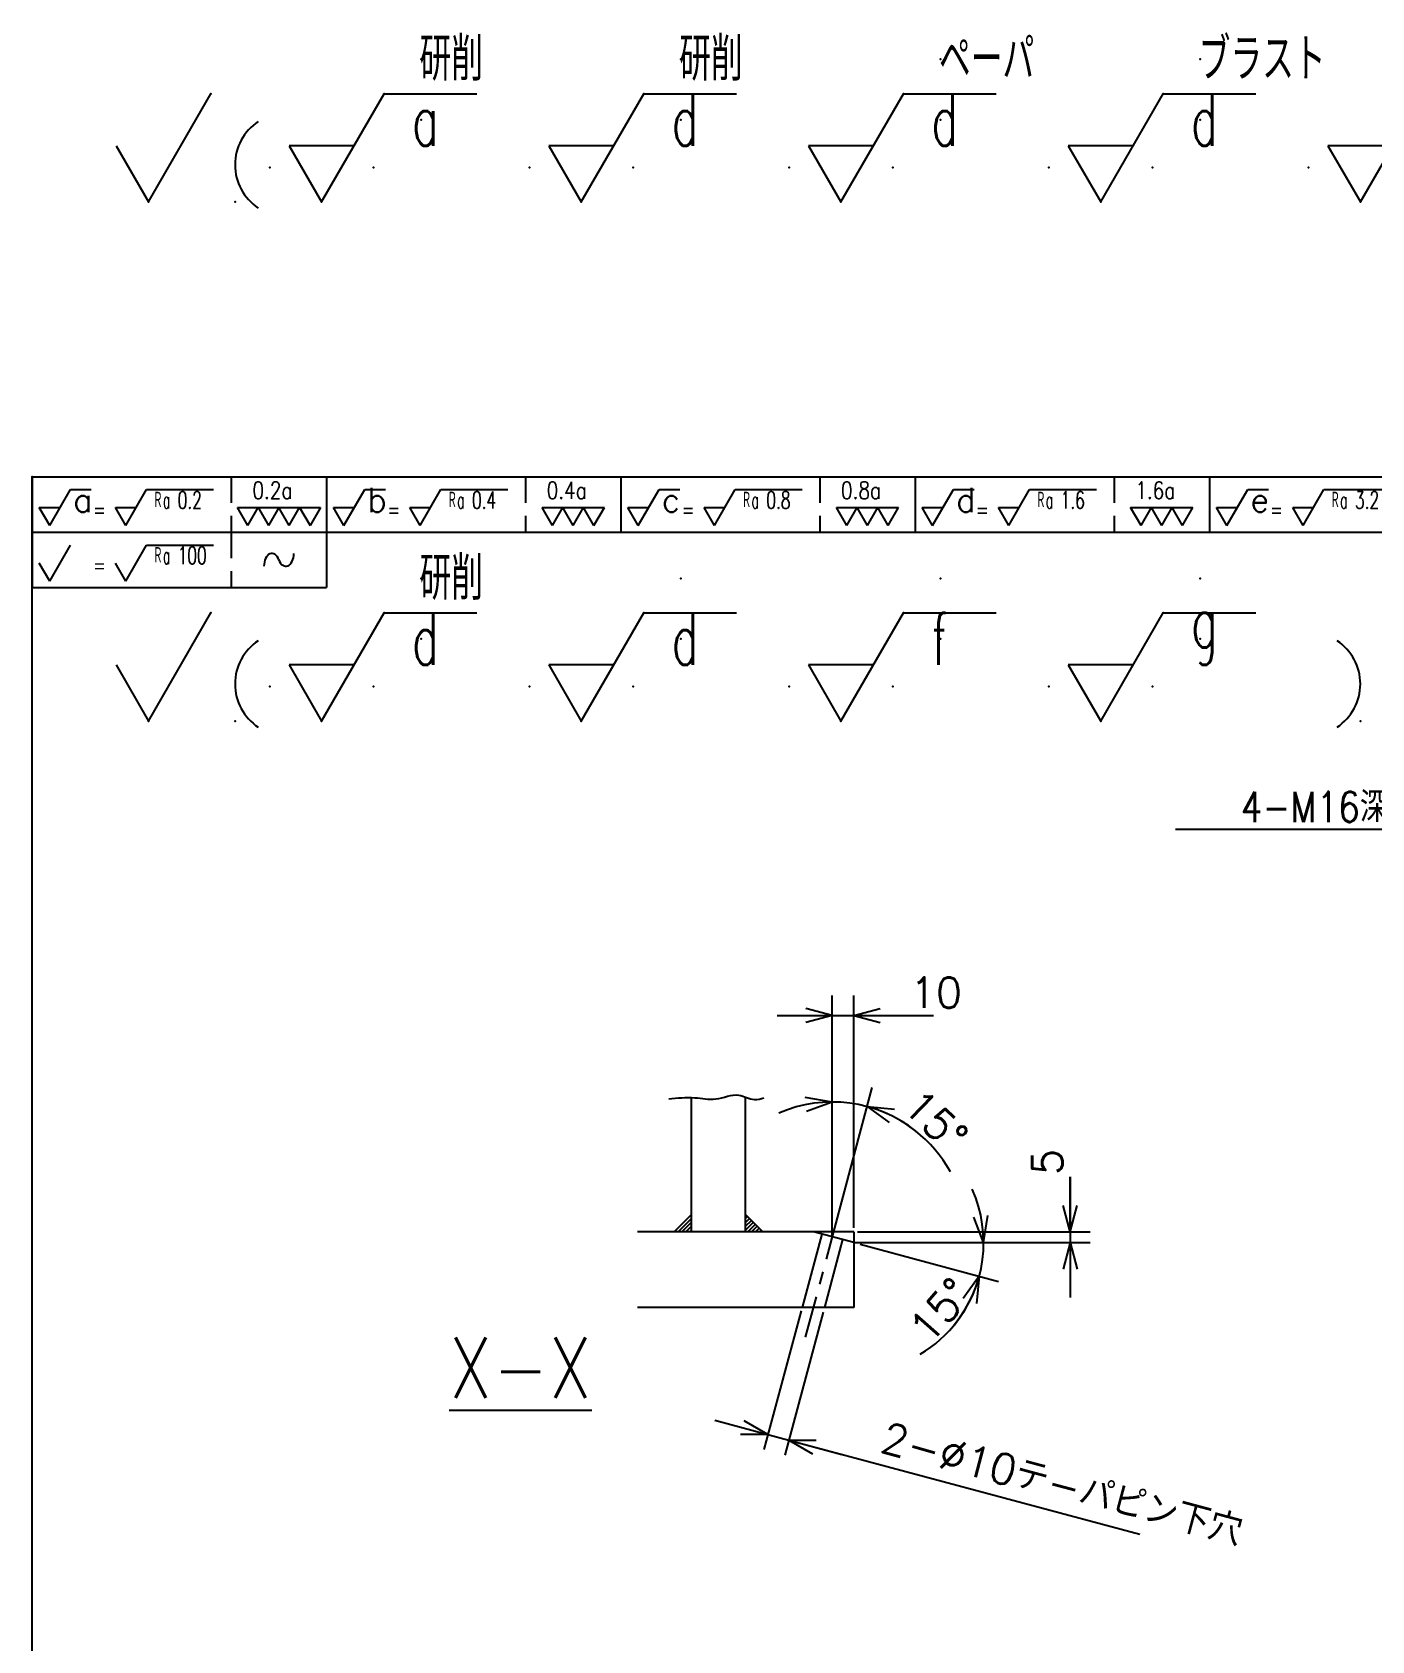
# Model space of a CAD drawing. Header units: millimetres. Extents: x -868 to 0, y 0 to 636.
# Drawn here: x -800 to -645.2, y 450.5 to 636.4 of the extents above; entities that cross this region are included whole.
import ezdxf

# ---------------------------------------------------------------- set-up
doc = ezdxf.new("R2010")
doc.units = ezdxf.units.MM
doc.linetypes.add('CENTER', pattern=[12, 7.5, -1.5, 1.5, -1.5])
doc.linetypes.add('DASHED', pattern=[4.5, 3, -1.5])
doc.layers.add('VIEW0001', color=7, linetype='Continuous')
doc.styles.get("Standard").update_dxf_attribs({"font": 'ROMANS', "bigfont": 'EXTFONT'})
doc.dimstyles.new('ISO-25', dxfattribs={"dimtxt": 2.5, "dimasz": 2.5, "dimexe": 1.25, "dimexo": 0.625, "dimtad": 1, "dimtxsty": 'Standard', "dimcen": 2.5, "dimadec": 0, "dimazin": 0, "dimtfac": 1, "dimtmove": 0, "dimatfit": 3, "dimfxl": 1, "dimarcsym": 0})
pattern_1 = [(45, (0, 0), (-0.2236068, 0.2236068), [])]

# ---------------------------------------------------------------- blocks, each defined once
blk = doc.blocks.new('_Open30')
at = {"color": 0, "linetype": 'ByBlock', "lineweight": -2}
for p, q in [((-1, 0.267949), (0, 0)), ((0, 0), (-1, -0.267949)), ((0, 0), (-1, 0))]:
    blk.add_line(p, q, dxfattribs=at)
blk = doc.blocks.new('*D147')
at = {"color": 0, "lineweight": -2}
for p, q in [((-559.72, 512.01), (-625.8, 512.01)), ((-624, 509.01), (-624, 465.01))]:
    blk.add_line(p, q, dxfattribs=at)
at = {"layer": 'Defpoints', "color": 0}
for p in [(-559.72, 512.01), (-660.42, 462.01), (-624, 462.01)]:
    blk.add_point(p, dxfattribs=at)
at = {"color": 0, "lineweight": -2, "xscale": 3, "yscale": 3, "zscale": 3}
for p, rotation in [((-624, 512.01), 90), ((-624, 462.01), 270)]:
    blk.add_blockref('_Open30', p, dxfattribs=dict(at, rotation=rotation))
at = {"color": 0, "insert": (-626.64, 487.02), "char_height": 3.5, "attachment_point": 5, "rotation": 90}
blk.add_mtext('200', dxfattribs=at)
blk = doc.blocks.new('*D263')
at = {"color": 7, "linetype": 'Continuous'}
for p, q in [((-707.58, 497.17), (-707.58, 515.05)), ((-707.58, 512.75), (-710.7, 513.26)), ((-706.33, 501.83), (-702.95, 514.44)), ((-707.58, 512.75), (-710.54, 511.64)), ((-703.55, 512.22), (-700.4, 511.91)), ((-703.55, 512.22), (-700.98, 510.38))]:
    blk.add_line(p, q, dxfattribs=at)
for start, end in [(51.6479, 113.352), (28.7879, 75)]:
    blk.add_arc((-707.58, 497.17), 15.58, start, end, dxfattribs=at)
at = {"layer": 'Defpoints', "color": 0}
for p in [(-706.22, 512.69), (-706.33, 501.83), (-707.58, 499.17), (-707.58, 497.17)]:
    blk.add_point(p, dxfattribs=at)
at = {"color": 7, "insert": (-696.83, 509.32), "char_height": 3.5, "attachment_point": 8, "rotation": 316.3}
blk.add_mtext('\\W1;15°', dxfattribs=at)
blk = doc.blocks.new('*D264')
at = {"color": 7, "linetype": 'Continuous'}
for p, q in [((-707.58, 514.55), (-707.58, 525.05)), ((-705.08, 498.21), (-705.08, 525.05)), ((-713.93, 522.75), (-698.73, 522.75)), ((-707.58, 522.75), (-710.64, 523.57)), ((-707.58, 522.75), (-710.64, 521.93)), ((-705.08, 522.75), (-702.03, 523.57)), ((-705.08, 522.75), (-702.03, 521.93)), ((-705.08, 522.75), (-695.87, 522.75))]:
    blk.add_line(p, q, dxfattribs=at)
at = {"layer": 'Defpoints', "color": 0}
for p in [(-705.08, 522.75), (-707.58, 514.55), (-705.08, 498.21)]:
    blk.add_point(p, dxfattribs=at)
at = {"color": 0, "insert": (-695.59, 525.39), "char_height": 3.5, "attachment_point": 5}
blk.add_mtext('10', dxfattribs=at)
blk = doc.blocks.new('*D265')
at = {"color": 7, "linetype": 'Continuous'}
for p, q in [((-690.08, 496.5), (-691.21, 499.45)), ((-690.08, 496.5), (-689.58, 499.62)), ((-705.08, 496.5), (-687.78, 496.5)), ((-704.36, 496.31), (-688.37, 492.02)), ((-690.59, 492.62), (-692.44, 490.05)), ((-690.59, 492.62), (-690.91, 489.47))]:
    blk.add_line(p, q, dxfattribs=at)
for start, end in [(320.7447, 24.2552), (300.7254, 344.9999)]:
    blk.add_arc((-705.08, 496.5), 15, start, end, dxfattribs=at)
at = {"layer": 'Defpoints', "color": 0}
for p in [(-705.08, 496.5), (-703.08, 496.5), (-704.36, 496.31), (-690.14, 495.19)]:
    blk.add_point(p, dxfattribs=at)
at = {"color": 7, "insert": (-693.78, 487.52), "char_height": 3.5, "attachment_point": 8, "rotation": 48.9}
blk.add_mtext('\\W1;15°', dxfattribs=at)
blk = doc.blocks.new('*D266')
at = {"color": 7, "linetype": 'Continuous'}
for p, q in [((-680.08, 504.1), (-680.08, 490.15)), ((-680.08, 497.75), (-680.08, 504.1)), ((-680.08, 497.75), (-680.9, 500.8)), ((-680.08, 497.75), (-679.26, 500.8)), ((-704.65, 497.75), (-677.78, 497.75)), ((-688.28, 496.5), (-677.78, 496.5)), ((-680.08, 496.5), (-680.9, 493.44)), ((-680.08, 496.5), (-679.26, 493.44))]:
    blk.add_line(p, q, dxfattribs=at)
at = {"layer": 'Defpoints', "color": 0}
for p in [(-704.65, 497.75), (-688.28, 496.5), (-680.08, 496.5)]:
    blk.add_point(p, dxfattribs=at)
at = {"color": 0, "insert": (-682.72, 505.81), "char_height": 3.5, "attachment_point": 5, "rotation": 90}
blk.add_mtext('5', dxfattribs=at)
blk = doc.blocks.new('*D267')
at = {"color": 7, "linetype": 'Continuous'}
for p, q in [((-711.17, 488.62), (-715.46, 472.58)), ((-708.62, 488.48), (-713.05, 471.94)), ((-721.13, 475.97), (-706.45, 472.03)), ((-715, 474.32), (-718.16, 474.32)), ((-715, 474.32), (-717.74, 475.9)), ((-712.58, 473.68), (-709.42, 473.68)), ((-712.58, 473.68), (-709.84, 472.09)), ((-712.58, 473.68), (-672.05, 462.82))]:
    blk.add_line(p, q, dxfattribs=at)
at = {"layer": 'Defpoints', "color": 0}
for p in [(-711.17, 488.62), (-708.62, 488.48), (-712.58, 473.68)]:
    blk.add_point(p, dxfattribs=at)
at = {"color": 0, "insert": (-681.01, 468.54), "char_height": 3.5, "attachment_point": 5, "rotation": 345}
blk.add_mtext('2-∅10テ-パピン下穴', dxfattribs=at)
blk = doc.blocks.new('SYM0042')
at = {"color": 7, "linetype": 'Continuous'}
for p, q in [((-45.98, 53.07), (-80.06, 53.07)), ((0, 0), (-45.98, 53.07)), ((0, 0), (-1.38, 2.84)), ((0, 0), (-2.62, 1.77))]:
    blk.add_line(p, q, dxfattribs=at)
at = {"color": 7, "insert": (-50.56, 53.94), "char_height": 3.5, "attachment_point": 9}
blk.add_mtext('{\\W0.833333;4-M16深32}', dxfattribs=at)
blk = doc.blocks.new('DTL0001')
at = {"color": 0, "linetype": 'Continuous'}
for p, q in [((0, 0), (0, -12.8)), ((0, 0), (272, 0)), ((34, 0), (34, -6.4)), ((68, 0), (68, -6.4)), ((102, 0), (102, -6.4)), ((136, 0), (136, -6.4)), ((2.02, -5.64), (4.42, -1.48)), ((4.42, -1.48), (6.82, -1.48)), ((10.82, -5.64), (13.22, -1.48)), ((13.22, -1.48), (20.94, -1.48)), ((36.02, -5.64), (38.42, -1.48)), ((38.42, -1.48), (40.82, -1.48)), ((44.82, -5.64), (47.22, -1.48)), ((47.22, -1.48), (54.94, -1.48)), ((70.02, -5.64), (72.42, -1.48)), ((72.42, -1.48), (74.82, -1.48)), ((78.82, -5.64), (81.22, -1.48)), ((81.22, -1.48), (88.94, -1.48)), ((104.02, -5.64), (106.42, -1.48)), ((106.42, -1.48), (108.82, -1.48)), ((112.82, -5.64), (115.22, -1.48)), ((115.22, -1.48), (122.94, -1.48)), ((138.02, -5.64), (140.42, -1.48)), ((140.42, -1.48), (142.82, -1.48)), ((146.82, -5.64), (149.22, -1.48)), ((149.22, -1.48), (156.94, -1.48)), ((2.02, -5.64), (0.82, -3.56)), ((0.82, -3.56), (3.22, -3.56)), ((9.62, -3.56), (12.02, -3.56)), ((10.82, -5.64), (9.62, -3.56)), ((24.9, -5.64), (23.7, -3.56)), ((23.7, -3.56), (33.3, -3.56)), ((24.9, -5.64), (26.1, -3.56)), ((26.1, -3.56), (27.3, -5.64)), ((28.5, -3.56), (27.3, -5.64)), ((29.7, -5.64), (28.5, -3.56)), ((29.7, -5.64), (30.9, -3.56)), ((30.9, -3.56), (32.1, -5.64)), ((33.3, -3.56), (32.1, -5.64)), ((34.82, -3.56), (37.22, -3.56)), ((36.02, -5.64), (34.82, -3.56)), ((44.82, -5.64), (43.62, -3.56)), ((43.62, -3.56), (46.02, -3.56)), ((60.1, -5.64), (58.9, -3.56)), ((58.9, -3.56), (66.1, -3.56)), ((60.1, -5.64), (61.3, -3.56)), ((62.5, -5.64), (61.3, -3.56)), ((62.5, -5.64), (63.7, -3.56)), ((64.9, -5.64), (63.7, -3.56)), ((64.9, -5.64), (66.1, -3.56)), ((70.02, -5.64), (68.82, -3.56)), ((68.82, -3.56), (71.22, -3.56)), ((78.82, -5.64), (77.62, -3.56)), ((77.62, -3.56), (80.02, -3.56)), ((94.1, -5.64), (92.9, -3.56)), ((92.9, -3.56), (100.1, -3.56)), ((94.1, -5.64), (95.3, -3.56)), ((96.5, -5.64), (95.3, -3.56)), ((96.5, -5.64), (97.7, -3.56)), ((98.9, -5.64), (97.7, -3.56)), ((98.9, -5.64), (100.1, -3.56)), ((102.82, -3.56), (105.22, -3.56)), ((104.02, -5.64), (102.82, -3.56)), ((111.62, -3.56), (114.02, -3.56)), ((112.82, -5.64), (111.62, -3.56)), ((126.9, -3.56), (134.1, -3.56)), ((128.1, -5.64), (126.9, -3.56)), ((128.1, -5.64), (129.3, -3.56)), ((130.5, -5.64), (129.3, -3.56)), ((130.5, -5.64), (131.7, -3.56)), ((132.9, -5.64), (131.7, -3.56)), ((132.9, -5.64), (134.1, -3.56)), ((136.82, -3.56), (139.22, -3.56)), ((138.02, -5.64), (136.82, -3.56)), ((145.62, -3.56), (148.02, -3.56)), ((146.82, -5.64), (145.62, -3.56)), ((0, -6.4), (272, -6.4)), ((34, -6.4), (34, -12.8)), ((2.02, -12.04), (4.42, -7.88)), ((10.82, -12.04), (13.22, -7.88)), ((13.22, -7.88), (20.94, -7.88)), ((2.02, -12.04), (0.82, -9.96)), ((10.82, -12.04), (9.62, -9.96)), ((0, -12.8), (34, -12.8))]:
    blk.add_line(p, q, dxfattribs=at)
at = {"color": 0, "linetype": 'DASHED'}
for p, q in [((23, 0), (23, -6.4)), ((57, 0), (57, -6.4)), ((91, 0), (91, -6.4)), ((125, 0), (125, -6.4)), ((23, -6.4), (23, -12.8))]:
    blk.add_line(p, q, dxfattribs=at)
at = {"color": 0, "linetype": 'Continuous'}
for centre, major_axis, start_param, end_param in [((27.7, -10.34), (0, 1.48), 5.236008, 7.853982), ((29.3, -8.86), (0.01, 1.48), 2.098282, 4.715667)]:
    blk.add_ellipse(centre, major_axis=major_axis, ratio=0.625, start_param=start_param, end_param=end_param, dxfattribs=at)
at = {"color": 0}
blk.add_point((0, 0), dxfattribs=at)
blk.add_point((0, 0), dxfattribs=at)
blk.add_point((0, 0), dxfattribs=at)
at = {"color": 0, "attachment_point": 7}
for s, insert, char_height in [('{\\W0.520833;Ｒa}', (13.95, -3.68), 2), ('{\\W0.651042;\u3000\u30000.2}', (13.95, -3.68), 2), ('{\\W0.78125;0.2a}', (25.44, -2.56), 2), ('{\\W1;b}', (38.72, -4.08), 2.8), ('{\\W0.520833;Ｒa}', (47.95, -3.68), 2), ('{\\W0.651042;\u3000\u30000.4}', (47.95, -3.68), 2), ('{\\W0.78125;0.4a}', (59.44, -2.56), 2), ('{\\W0.520833;Ｒa}', (81.95, -3.68), 2), ('{\\W0.651042;\u3000\u30000.8}', (81.95, -3.68), 2), ('{\\W0.78125;0.8a}', (93.44, -2.56), 2), ('{\\W1;d}', (106.72, -4.08), 2.8), ('{\\W0.520833;Ｒa}', (115.95, -3.68), 2), ('{\\W0.651042;\u3000\u30001.6}', (115.95, -3.68), 2), ('{\\W0.78125;1.6a}', (127.44, -2.56), 2), ('{\\W0.520833;Ｒa}', (149.95, -3.68), 2), ('{\\W0.651042;\u3000\u30003.2}', (149.95, -3.68), 2), ('{\\W1;a}', (4.72, -4.08), 2.8), ('{\\W0.651042;＝}', (7.05, -5.04), 2), ('{\\W0.651042;＝}', (41.05, -5.04), 2), ('{\\W1;c}', (72.72, -4.08), 2.8), ('{\\W0.651042;＝}', (75.05, -5.04), 2), ('{\\W0.651042;＝}', (109.05, -5.04), 2), ('{\\W1;e}', (140.72, -4.08), 2.8), ('{\\W0.651042;＝}', (143.05, -5.04), 2), ('{\\W0.520833;Ｒa}', (13.95, -10.08), 2), ('{\\W0.651042;\u3000\u3000100}', (13.95, -10.08), 2), ('{\\W0.651042;＝}', (7.05, -11.44), 2)]:
    blk.add_mtext(s, dxfattribs=dict(at, insert=insert, char_height=char_height))
blk = doc.blocks.new('USER0005')
at = {"color": 0, "linetype": 'Continuous'}
blk.add_arc((6, 4.3), 6, 123.5573, 236.4427, dxfattribs=at)
at = {"color": 0}
blk.add_point((0, 0), dxfattribs=at)
blk = doc.blocks.new('USER0006')
at = {"color": 0, "linetype": 'Continuous'}
for p, q in [((0, 0), (7.22, 12.5)), ((-3.75, 6.5), (0, 0))]:
    blk.add_line(p, q, dxfattribs=at)
at = {"color": 0}
for p in [(7.22, 12.5), (0, 0)]:
    blk.add_point(p, dxfattribs=at)
blk = doc.blocks.new('USER0007')
at = {"color": 0, "linetype": 'Continuous'}
blk.add_arc((-6, 4.3), 6, 303.5573, 56.4427, dxfattribs=at)
at = {"color": 0}
blk.add_point((0, 0), dxfattribs=at)
blk = doc.blocks.new('USER0008')
at = {"color": 0, "linetype": 'Continuous'}
for p, q in [((0, 0), (7.22, 12.5)), ((7.22, 12.5), (17.94, 12.5)), ((-3.75, 6.5), (0, 0)), ((3.75, 6.5), (-3.75, 6.5))]:
    blk.add_line(p, q, dxfattribs=at)
at = {"color": 0}
for p in [(11.5, 16.5), (7.22, 12.5), (11.5, 9.5), (11.5, 9.5), (-6, 4), (6, 4), (0, 0)]:
    blk.add_point(p, dxfattribs=at)
blk = doc.blocks.new('SYM0059')
at = {"color": 0}
blk.add_blockref('USER0008', (0, 0), dxfattribs=at)
at = {"color": 0, "insert": (10.43, 6.5), "char_height": 6, "attachment_point": 7}
blk.add_mtext('{\\W0.64;d}', dxfattribs=at)
blk = doc.blocks.new('SYM0060')
at = {"color": 0}
blk.add_blockref('USER0008', (0, 0), dxfattribs=at)
at = {"color": 0, "insert": (10.43, 6.5), "char_height": 6, "attachment_point": 7}
blk.add_mtext('{\\W0.64;f}', dxfattribs=at)
blk = doc.blocks.new('SYM0064')
at = {"color": 0}
blk.add_blockref('USER0008', (0, 0), dxfattribs=at)
at = {"color": 0, "insert": (10.43, 6.5), "char_height": 6, "attachment_point": 7}
blk.add_mtext('{\\W0.64;f}', dxfattribs=at)
blk = doc.blocks.new('SYM0065')
at = {"color": 0}
blk.add_blockref('USER0008', (0, 0), dxfattribs=at)
at = {"color": 0, "insert": (10.43, 6.5), "char_height": 6, "attachment_point": 7}
blk.add_mtext('{\\W0.64;d}', dxfattribs=at)
blk = doc.blocks.new('SYM0066')
at = {"color": 0}
blk.add_blockref('USER0008', (0, 0), dxfattribs=at)
at = {"color": 0, "insert": (10.43, 6.5), "char_height": 6, "attachment_point": 7}
blk.add_mtext('{\\W0.64;d}', dxfattribs=at)
blk = doc.blocks.new('SYM0067')
at = {"color": 0}
blk.add_blockref('USER0008', (0, 0), dxfattribs=at)
at = {"color": 0, "insert": (10.43, 6.5), "char_height": 6, "attachment_point": 7}
blk.add_mtext('{\\W0.64;d}', dxfattribs=at)
blk = doc.blocks.new('SYM0068')
at = {"color": 0}
blk.add_blockref('USER0008', (0, 0), dxfattribs=at)
at = {"color": 0, "insert": (10.43, 6.5), "char_height": 6, "attachment_point": 7}
blk.add_mtext('{\\W0.64;a}', dxfattribs=at)
blk = doc.blocks.new('SYM0069')
at = {"color": 0}
blk.add_blockref('USER0008', (0, 0), dxfattribs=at)
at = {"color": 0, "insert": (10.43, 6.5), "char_height": 6, "attachment_point": 7}
blk.add_mtext('{\\W0.64;g}', dxfattribs=at)
blk = doc.blocks.new('SYM0070')
at = {"color": 0}
blk.add_blockref('USER0008', (0, 0), dxfattribs=at)
at = {"color": 0, "insert": (10.43, 6.5), "char_height": 6, "attachment_point": 7}
blk.add_mtext('{\\W0.64;d}', dxfattribs=at)

msp = doc.modelspace()

# ---------------------------------------------------------------- hatches: boundary and pattern name
h = msp.add_hatch()
h.set_pattern_fill('ANSI31', scale=0.1, style=0, pattern_type=2)
h.set_pattern_definition(pattern_1)
h.paths.add_polyline_path([(-723.832, 499.749), (-725.832, 497.749), (-723.832, 497.749)])
h = msp.add_hatch()
h.set_pattern_fill('ANSI31', scale=0.1, style=0, pattern_type=2)
h.set_pattern_definition(pattern_1)
h.paths.add_polyline_path([(-717.582, 499.749), (-715.582, 497.749), (-717.582, 497.749)])

# ---------------------------------------------------------------- linework, layer by layer
at = {"color": 3, "linetype": 'Continuous'}
for p, q in [((-723.832, 497.749), (-723.832, 513.271)), ((-717.582, 497.749), (-717.582, 513.304))]:
    msp.add_line(p, q, dxfattribs=at)
at = {"color": 7, "linetype": 'CENTER'}
msp.add_line((-706.333, 501.829), (-710.692, 485.563), dxfattribs=at)
at = {"color": 7, "linetype": 'Continuous'}
for p, q in [((-725.832, 497.749), (-723.832, 499.749)), ((-715.582, 497.749), (-717.582, 499.749)), ((-705.082, 497.749), (-730.082, 497.749)), ((-708.789, 497.493), (-711.065, 488.999)), ((-705.082, 496.499), (-709.747, 497.749)), ((-706.374, 496.846), (-708.477, 488.999)), ((-705.082, 497.749), (-705.082, 488.999)), ((-705.082, 488.999), (-730.082, 488.999))]:
    msp.add_line(p, q, dxfattribs=at)
msp.add_open_spline([(-726.468, 513.108), (-725.468, 513.214), (-723.643, 513.418), (-720.935, 512.805), (-718.604, 513.991), (-716.838, 512.842), (-715.834, 513.124), (-715.491, 513.252)], degree=3, knots=[0, 0, 0, 0, 3.0166593, 5.4600854, 8.1493001, 10.0118009, 11.1092863, 11.1092863, 11.1092863, 11.1092863], dxfattribs=at)
at = {"layer": 'VIEW0001', "color": 7, "linetype": 'Continuous'}
for p, q in [((-800, 585), (-10, 585)), ((-800, 12), (-800, 585))]:
    msp.add_line(p, q, dxfattribs=at)
at = {"layer": 'VIEW0001', "color": 7}
for p in [(-786.563, 616.763), (-786.563, 616.763), (-766.563, 616.763), (-736.563, 616.763), (-706.563, 616.763), (-676.563, 616.763), (-646.563, 616.763), (-755.063, 573.263), (-725.063, 573.263), (-695.063, 573.263), (-665.063, 573.263), (-766.563, 556.763), (-736.563, 556.763), (-706.563, 556.763), (-676.563, 556.763)]:
    msp.add_point(p, dxfattribs=at)

# ---------------------------------------------------------------- block references
at = {"color": 7}
msp.add_blockref('SYM0042', (-587.856, 491.161), dxfattribs=at)
at = {"layer": 'VIEW0001', "color": 7}
for name, p in [('SYM0068', (-766.563, 616.763)), ('SYM0067', (-736.563, 616.763)), ('SYM0066', (-706.563, 616.763)), ('SYM0065', (-676.563, 616.763)), ('SYM0064', (-646.563, 616.763)), ('USER0006', (-786.563, 616.763)), ('USER0005', (-776.563, 616.763)), ('DTL0001', (-800, 585)), ('SYM0059', (-766.563, 556.763)), ('SYM0070', (-736.563, 556.763)), ('SYM0060', (-706.563, 556.763)), ('SYM0069', (-676.563, 556.763)), ('USER0006', (-786.563, 556.763)), ('USER0005', (-776.563, 556.763)), ('USER0007', (-646.563, 556.763))]:
    msp.add_blockref(name, p, dxfattribs=at)

# ---------------------------------------------------------------- texts
at = {"color": 7, "insert": (-751.834, 478.555), "char_height": 7, "attachment_point": 7}
msp.add_mtext('{\\W0.833333;\\LX-X\\l}', dxfattribs=at)
at = {"layer": 'VIEW0001', "color": 7, "char_height": 5, "attachment_point": 7}
for s, insert in [('{\\W0.666667;研削}', (-755.242, 630.763)), ('{\\W0.666667;研削}', (-725.242, 630.763)), ('{\\W0.666667;ペーパ}', (-695.242, 630.763)), ('{\\W0.666667;ブラスト}', (-665.242, 630.763)), ('{\\W0.666667;研削}', (-755.242, 570.763))]:
    msp.add_mtext(s, dxfattribs=dict(at, insert=insert))

# ---------------------------------------------------------------- dimensions: what is measured, and where the dimension line sits
at = {"color": 7}
for base, p1, p2, angle, text, override, picture, middle in [((-705.082, 522.749), (-707.582, 514.549), (-705.082, 498.209), 180, '10', {"dimtxt": 3.5, "dimasz": 3, "dimexe": 2.300018, "dimexo": 0, "dimgap": 0.875, "dimtad": 1, "dimtih": 0, "dimtoh": 0, "dimdec": 0, "dimdsep": 46, "dimblk1": 'Open30', "dimblk2": 'Open30', "dimsah": 1, "dimse1": 0, "dimse2": 0, "dimtmove": 0}, '*D264', (-695.588, 522.749)), ((-623.998, 462.014), (-559.721, 512.014), (-660.417, 462.014), 90, '200', {"dimtxt": 3.5, "dimasz": 3, "dimexe": 1.8, "dimexo": 0, "dimgap": 0.875, "dimtad": 1, "dimtih": 0, "dimtoh": 0, "dimdec": 0, "dimdsep": 46, "dimblk1": 'Open30', "dimblk2": 'Open30', "dimsah": 1, "dimse1": 0, "dimse2": 1, "dimtmove": 0}, '*D147', (-623.998, 487.015)), ((-680.081, 496.499), (-704.654, 497.749), (-688.282, 496.499), 90, '5', {"dimtxt": 3.5, "dimasz": 3, "dimexe": 2.299988, "dimexo": 0, "dimgap": 0.875, "dimtad": 1, "dimtih": 0, "dimtoh": 0, "dimdec": 0, "dimdsep": 46, "dimblk1": 'Open30', "dimblk2": 'Open30', "dimsah": 1, "dimse1": 0, "dimse2": 0, "dimtmove": 0}, '*D266', (-680.081, 505.812)), ((-712.582, 473.677), (-711.166, 488.622), (-708.616, 488.477), 165, '2-∅10テ-パピン下穴', {"dimtxt": 3.5, "dimasz": 3, "dimexe": 1.800003, "dimexo": 0, "dimgap": 0.875, "dimtad": 1, "dimtih": 0, "dimtoh": 0, "dimdec": 0, "dimdsep": 46, "dimblk1": 'Open30', "dimblk2": 'Open30', "dimsah": 1, "dimse1": 0, "dimse2": 0, "dimtmove": 0}, '*D267', (-681.84, 465.439))]:
    dim = msp.add_linear_dim(base=base, p1=p1, p2=p2, angle=angle, text=text, dimstyle='ISO-25', override=override, dxfattribs=at)
    dim.commit()
    dim.dimension.update_dxf_attribs({"geometry": picture, "text_midpoint": middle, "dimtype": 160})
for base, center, p1, p2, override, picture, middle in [((-706.224, 512.69), (-707.581, 497.169), (-706.333, 501.829), (-707.581, 499.169), {"dimtxt": 3.5, "dimasz": 3, "dimexe": 2.300001, "dimexo": 0, "dimgap": 0.875, "dimtad": 1, "dimtih": 0, "dimtoh": 0, "dimdsep": 46, "dimblk1": 'Open30', "dimblk2": 'Open30', "dimsah": 1, "dimse1": 0, "dimse2": 0, "dimaunit": 1, "dimadec": 0, "dimtmove": 0}, '*D263', (-696.826, 508.441)), ((-690.139, 495.192), (-705.082, 496.499), (-704.359, 496.305), (-703.082, 496.499), {"dimtxt": 3.5, "dimasz": 3, "dimexe": 2.300005, "dimexo": 0, "dimgap": 0.875, "dimtad": 1, "dimtih": 0, "dimtoh": 0, "dimdsep": 46, "dimblk1": 'Open30', "dimblk2": 'Open30', "dimsah": 1, "dimse1": 0, "dimse2": 0, "dimaunit": 1, "dimadec": 0, "dimtmove": 0}, '*D265', (-693.776, 486.642))]:
    dim = msp.add_angular_dim_3p(base=base, center=center, p1=p1, p2=p2, text='15°', dimstyle='ISO-25', override=override, dxfattribs=at)
    dim.commit()
    dim.dimension.update_dxf_attribs({"geometry": picture, "text_midpoint": middle, "dimtype": 165})

doc.saveas('drawing.dxf')
